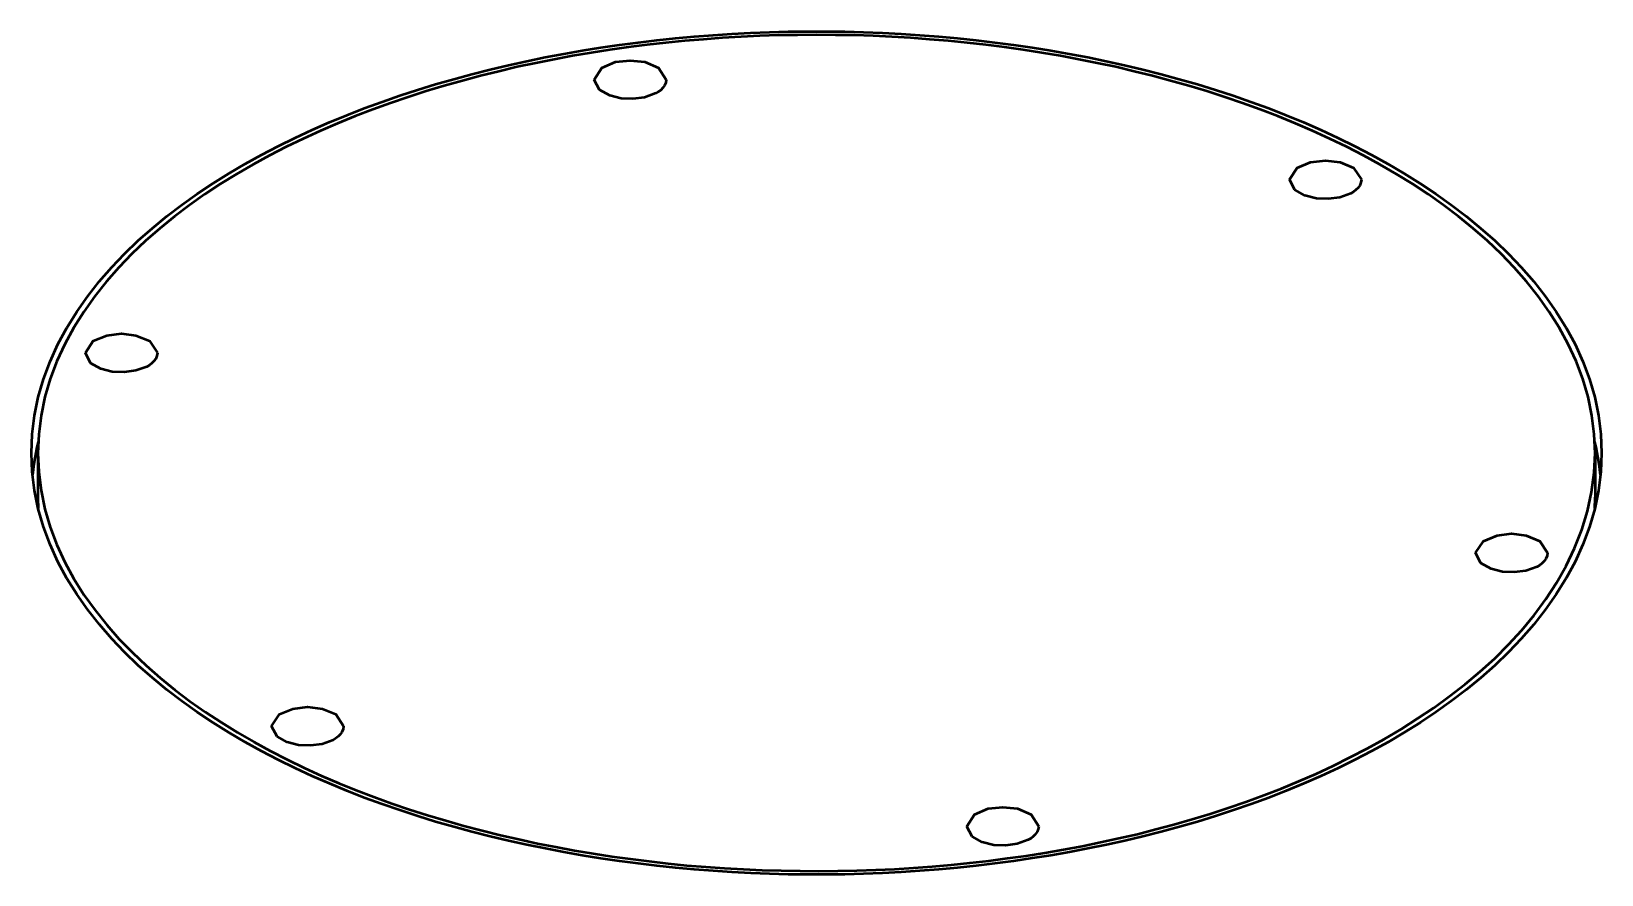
# Model space of a CAD drawing. Header units: millimetres. Extents: x 0 to 841, y 0 to 594.
# Drawn here: x 553.96 to 564.04, y 187.26 to 192.67 of the extents above; entities that cross this region are included whole.
import ezdxf

# ---------------------------------------------------------------- set-up
doc = ezdxf.new("R2010")
doc.units = ezdxf.units.MM
doc.layers.add('VIS', color=7, linetype='CONTINUOUS', lineweight=50)

msp = doc.modelspace()

# ---------------------------------------------------------------- linework, layer by layer
at = {"layer": 'VIS'}
for points in [[(553.962, 189.96), (553.967, 190.081), (553.982, 190.201), (554.006, 190.319), (554.04, 190.435), (554.082, 190.548), (554.132, 190.658), (554.19, 190.764), (554.253, 190.867), (554.323, 190.966), (554.397, 191.061), (554.477, 191.152), (554.56, 191.239), (554.647, 191.323), (554.738, 191.403), (554.831, 191.479), (554.927, 191.553), (555.026, 191.623), (555.126, 191.69), (555.228, 191.754), (555.333, 191.815), (555.438, 191.873), (555.545, 191.929), (555.654, 191.983), (555.763, 192.033), (555.874, 192.082), (555.986, 192.128), (556.098, 192.172), (556.212, 192.213), (556.326, 192.253), (556.44, 192.29), (556.556, 192.326), (556.672, 192.359), (556.789, 192.391), (556.906, 192.421), (557.023, 192.448), (557.141, 192.474), (557.259, 192.499), (557.378, 192.521), (557.497, 192.542), (557.616, 192.561), (557.736, 192.579), (557.855, 192.595), (557.975, 192.609), (558.096, 192.621), (558.216, 192.632), (558.336, 192.642), (558.457, 192.65), (558.577, 192.656), (558.698, 192.66), (558.819, 192.664), (558.94, 192.665), (559.06, 192.665), (559.181, 192.664), (559.302, 192.66), (559.423, 192.656), (559.543, 192.65), (559.664, 192.642), (559.784, 192.632), (559.904, 192.621), (560.025, 192.609), (560.145, 192.595), (560.264, 192.579), (560.384, 192.561), (560.503, 192.542), (560.622, 192.521), (560.741, 192.499), (560.859, 192.474), (560.977, 192.448), (561.094, 192.421), (561.211, 192.391), (561.328, 192.359), (561.444, 192.326), (561.56, 192.29), (561.674, 192.253), (561.788, 192.213), (561.902, 192.172), (562.014, 192.128), (562.126, 192.082), (562.237, 192.033), (562.346, 191.983), (562.455, 191.929), (562.562, 191.873), (562.667, 191.815), (562.772, 191.754), (562.874, 191.69), (562.974, 191.623), (563.073, 191.553), (563.169, 191.479), (563.262, 191.403), (563.353, 191.323), (563.44, 191.239), (563.523, 191.152), (563.603, 191.061), (563.677, 190.966), (563.747, 190.867), (563.81, 190.764), (563.868, 190.658), (563.918, 190.548), (563.96, 190.435), (563.994, 190.319), (564.018, 190.201), (564.033, 190.081), (564.038, 189.96)], [(563.996, 189.96), (563.991, 190.081), (563.976, 190.201), (563.951, 190.32), (563.917, 190.436), (563.875, 190.549), (563.824, 190.659), (563.766, 190.765), (563.702, 190.867), (563.632, 190.966), (563.557, 191.06), (563.477, 191.151), (563.393, 191.238), (563.305, 191.322), (563.214, 191.401), (563.12, 191.478), (563.024, 191.55), (562.925, 191.62), (562.824, 191.687), (562.721, 191.75), (562.616, 191.811), (562.51, 191.869), (562.403, 191.924), (562.294, 191.977), (562.184, 192.028), (562.073, 192.075), (561.961, 192.121), (561.848, 192.164), (561.734, 192.205), (561.62, 192.244), (561.505, 192.281), (561.389, 192.316), (561.272, 192.349), (561.156, 192.38), (561.038, 192.409), (560.92, 192.437), (560.802, 192.462), (560.683, 192.486), (560.565, 192.508), (560.445, 192.528), (560.326, 192.547), (560.206, 192.563), (560.086, 192.579), (559.966, 192.592), (559.845, 192.604), (559.725, 192.614), (559.604, 192.623), (559.484, 192.63), (559.363, 192.636), (559.242, 192.64), (559.121, 192.642), (559, 192.643), (558.879, 192.642), (558.758, 192.64), (558.637, 192.636), (558.516, 192.63), (558.396, 192.623), (558.275, 192.614), (558.155, 192.604), (558.034, 192.592), (557.914, 192.579), (557.794, 192.563), (557.674, 192.547), (557.555, 192.528), (557.435, 192.508), (557.317, 192.486), (557.198, 192.462), (557.08, 192.437), (556.962, 192.409), (556.844, 192.38), (556.728, 192.349), (556.611, 192.316), (556.495, 192.281), (556.38, 192.244), (556.266, 192.205), (556.152, 192.164), (556.039, 192.121), (555.927, 192.075), (555.816, 192.028), (555.706, 191.977), (555.597, 191.924), (555.49, 191.869), (555.384, 191.811), (555.279, 191.75), (555.176, 191.687), (555.075, 191.62), (554.976, 191.55), (554.88, 191.478), (554.786, 191.401), (554.695, 191.322), (554.607, 191.238), (554.523, 191.151), (554.443, 191.06), (554.368, 190.966), (554.298, 190.867), (554.234, 190.765), (554.176, 190.659), (554.125, 190.549), (554.083, 190.436), (554.049, 190.32), (554.024, 190.201), (554.009, 190.081), (554.004, 189.96)], [(557.574, 192.355), (557.623, 192.432), (557.71, 192.469), (557.805, 192.479), (557.899, 192.469), (557.986, 192.432), (558.036, 192.355)], [(557.968, 192.268), (557.897, 192.242), (557.822, 192.232), (557.747, 192.235), (557.673, 192.253), (557.608, 192.291), (557.574, 192.355)], [(558.036, 192.355), (558.033, 192.336), (558.025, 192.319), (558.014, 192.303), (558, 192.289), (557.985, 192.278), (557.968, 192.268)], [(562.035, 191.714), (562.084, 191.79), (562.171, 191.827), (562.266, 191.838), (562.36, 191.827), (562.447, 191.79), (562.497, 191.714)], [(562.429, 191.626), (562.358, 191.6), (562.283, 191.59), (562.208, 191.594), (562.134, 191.612), (562.069, 191.649), (562.035, 191.714)], [(562.497, 191.714), (562.494, 191.695), (562.486, 191.677), (562.475, 191.661), (562.461, 191.648), (562.446, 191.636), (562.429, 191.626)], [(554.308, 190.602), (554.358, 190.679), (554.445, 190.715), (554.539, 190.726), (554.633, 190.715), (554.72, 190.679), (554.77, 190.602)], [(554.702, 190.514), (554.632, 190.489), (554.557, 190.479), (554.481, 190.482), (554.408, 190.5), (554.342, 190.537), (554.308, 190.602)], [(554.77, 190.602), (554.767, 190.583), (554.76, 190.565), (554.748, 190.55), (554.734, 190.536), (554.719, 190.524), (554.702, 190.514)], [(562.562, 188.048), (562.455, 187.992), (562.347, 187.939), (562.237, 187.888), (562.127, 187.839), (562.015, 187.793), (561.903, 187.749), (561.789, 187.708), (561.675, 187.668), (561.56, 187.631), (561.445, 187.595), (561.329, 187.562), (561.212, 187.53), (561.095, 187.5), (560.978, 187.473), (560.86, 187.446), (560.741, 187.422), (560.623, 187.4), (560.504, 187.379), (560.384, 187.36), (560.265, 187.342), (560.145, 187.326), (560.025, 187.312), (559.905, 187.299), (559.785, 187.288), (559.664, 187.279), (559.544, 187.271), (559.423, 187.265), (559.302, 187.26), (559.182, 187.257), (559.061, 187.256), (558.94, 187.256), (558.819, 187.257), (558.699, 187.26), (558.578, 187.265), (558.457, 187.271), (558.337, 187.279), (558.216, 187.288), (558.096, 187.299), (557.976, 187.312), (557.856, 187.326), (557.736, 187.342), (557.617, 187.359), (557.497, 187.379), (557.378, 187.399), (557.26, 187.422), (557.141, 187.446), (557.023, 187.472), (556.906, 187.5), (556.789, 187.53), (556.672, 187.561), (556.556, 187.595), (556.441, 187.63), (556.326, 187.668), (556.212, 187.707), (556.098, 187.749), (555.986, 187.793), (555.874, 187.839), (555.764, 187.887), (555.654, 187.938), (555.546, 187.991), (555.438, 188.047), (555.333, 188.106), (555.229, 188.167), (555.126, 188.231), (555.026, 188.298), (554.927, 188.368), (554.831, 188.441), (554.738, 188.518), (554.647, 188.598), (554.56, 188.682), (554.477, 188.769), (554.398, 188.86), (554.323, 188.955), (554.253, 189.054), (554.19, 189.156), (554.132, 189.263), (554.082, 189.373), (554.04, 189.486), (554.006, 189.602), (553.982, 189.72), (553.967, 189.84), (553.962, 189.96)], [(554.006, 190.033), (553.997, 189.998), (553.99, 189.962), (553.983, 189.927), (553.978, 189.891), (553.973, 189.855), (553.969, 189.819)], [(554.004, 189.96), (554.009, 189.839), (554.024, 189.719), (554.049, 189.6), (554.083, 189.484), (554.126, 189.371), (554.177, 189.261), (554.235, 189.154), (554.299, 189.051), (554.37, 188.953), (554.445, 188.858), (554.526, 188.767), (554.61, 188.68), (554.698, 188.596), (554.789, 188.517), (554.883, 188.44), (554.98, 188.367), (555.08, 188.298), (555.181, 188.231), (555.284, 188.167), (555.389, 188.107), (555.495, 188.049), (555.603, 187.993), (555.713, 187.94), (555.823, 187.89), (555.934, 187.842), (556.047, 187.797), (556.16, 187.754), (556.274, 187.712), (556.389, 187.673), (556.504, 187.637), (556.621, 187.602), (556.737, 187.569), (556.855, 187.538), (556.972, 187.509), (557.09, 187.482), (557.209, 187.456), (557.328, 187.433), (557.447, 187.411), (557.567, 187.391), (557.687, 187.372), (557.807, 187.356), (557.927, 187.341), (558.048, 187.327), (558.168, 187.315), (558.289, 187.305), (558.41, 187.297), (558.531, 187.29), (558.652, 187.284), (558.774, 187.281), (558.895, 187.279), (559.016, 187.278), (559.137, 187.279), (559.259, 187.282), (559.38, 187.286), (559.501, 187.291), (559.622, 187.299), (559.743, 187.308), (559.864, 187.318), (559.984, 187.331), (560.105, 187.344), (560.225, 187.36), (560.345, 187.377), (560.465, 187.396), (560.584, 187.416), (560.704, 187.439), (560.822, 187.463), (560.941, 187.489), (561.059, 187.516), (561.177, 187.546), (561.294, 187.577), (561.41, 187.611), (561.526, 187.646), (561.642, 187.684), (561.756, 187.723), (561.87, 187.765), (561.983, 187.809), (562.095, 187.855), (562.206, 187.903), (562.316, 187.954), (562.425, 188.008), (562.533, 188.064)], [(554.004, 189.96), (554.004, 189.677)], [(562.533, 188.064), (562.643, 188.125), (562.751, 188.189), (562.857, 188.256), (562.962, 188.326), (563.063, 188.4), (563.163, 188.477), (563.259, 188.558), (563.352, 188.643), (563.441, 188.731), (563.526, 188.824), (563.606, 188.921), (563.68, 189.022), (563.749, 189.127), (563.811, 189.237), (563.865, 189.35), (563.911, 189.467), (563.948, 189.587), (563.974, 189.71), (563.991, 189.835), (563.996, 189.96)], [(564.038, 189.96), (564.033, 189.84), (564.018, 189.72), (563.994, 189.602), (563.96, 189.486), (563.918, 189.373), (563.868, 189.263), (563.811, 189.157), (563.747, 189.054), (563.677, 188.955), (563.603, 188.86), (563.523, 188.769), (563.44, 188.682), (563.353, 188.598), (563.263, 188.518), (563.169, 188.442), (563.073, 188.369), (562.975, 188.298), (562.875, 188.231), (562.772, 188.167), (562.668, 188.106), (562.562, 188.048)], [(564.031, 189.819), (564.027, 189.855), (564.022, 189.891), (564.017, 189.927), (564.01, 189.962), (564.003, 189.998), (563.994, 190.033)], [(563.996, 189.96), (563.996, 189.677)], [(554.004, 189.677), (554.004, 189.665), (554.004, 189.653), (554.004, 189.641), (554.005, 189.629), (554.005, 189.617), (554.006, 189.604)], [(563.994, 189.604), (563.995, 189.617), (563.995, 189.629), (563.996, 189.641), (563.996, 189.653), (563.996, 189.665), (563.996, 189.677)], [(563.23, 189.319), (563.28, 189.395), (563.367, 189.432), (563.461, 189.443), (563.555, 189.432), (563.642, 189.395), (563.692, 189.319)], [(563.624, 189.231), (563.553, 189.205), (563.478, 189.195), (563.403, 189.199), (563.33, 189.217), (563.264, 189.254), (563.23, 189.319)], [(563.692, 189.319), (563.689, 189.3), (563.681, 189.282), (563.67, 189.266), (563.656, 189.253), (563.641, 189.241), (563.624, 189.231)], [(555.503, 188.207), (555.553, 188.284), (555.64, 188.32), (555.734, 188.331), (555.829, 188.32), (555.916, 188.284), (555.965, 188.207)], [(555.898, 188.119), (555.827, 188.093), (555.752, 188.083), (555.676, 188.087), (555.603, 188.105), (555.538, 188.142), (555.503, 188.207)], [(555.965, 188.207), (555.963, 188.188), (555.955, 188.17), (555.944, 188.155), (555.93, 188.141), (555.914, 188.129), (555.898, 188.119)], [(559.964, 187.565), (560.014, 187.642), (560.101, 187.679), (560.195, 187.689), (560.29, 187.679), (560.377, 187.642), (560.426, 187.565)], [(560.359, 187.478), (560.288, 187.452), (560.213, 187.442), (560.137, 187.445), (560.064, 187.463), (559.999, 187.5), (559.964, 187.565)], [(560.426, 187.565), (560.423, 187.546), (560.416, 187.529), (560.404, 187.513), (560.391, 187.499), (560.375, 187.488), (560.359, 187.478)]]:
    msp.add_lwpolyline(points, dxfattribs=at)

doc.saveas('drawing.dxf')
